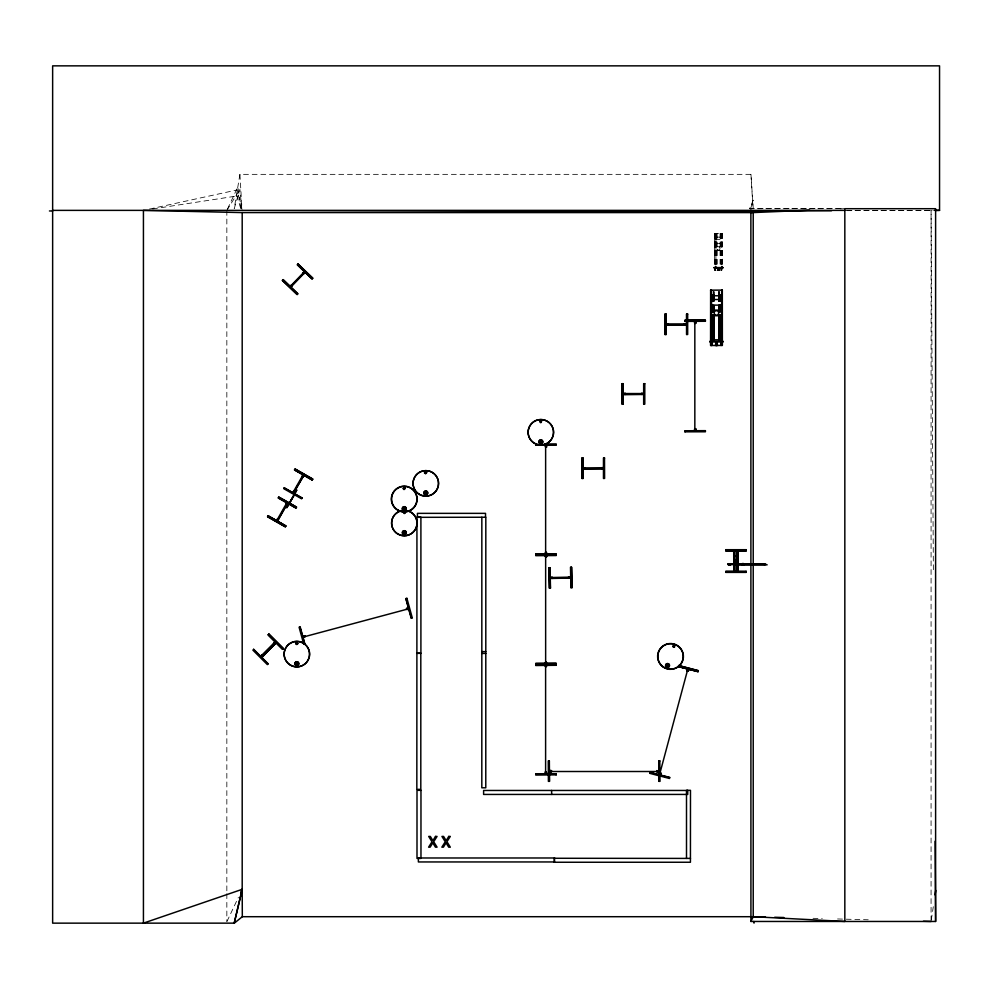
<?xml version="1.0" encoding="UTF-8"?>
<svg xmlns="http://www.w3.org/2000/svg" width="989" height="989" viewBox="0 0 989 989"><rect width="100%" height="100%" fill="white"/><g stroke="black" fill="none" stroke-linecap="round" stroke-linejoin="round"><path stroke-width="0.74" stroke-dasharray="4.95 3.71" d="M753.247 208.691L750.96 174.348L239.919 174.348L234.208 208.704L239.919 189.356L241.761 208.234M931.292 919.993L933.295 906.703M750.564 208.704L753.272 200.161L749.501 208.704L844.829 208.704M227.47 209.025L237.817 186.983L241.328 208.382M226.963 921.464L238.386 897.369M226.84 210.373L239.919 189.356M149.388 209.075L237.335 189.888L241.143 208.395M152.578 208.963L238.015 195.81M840.242 208.902L843.296 208.766M749.501 208.704L843.654 208.407M846.98 210.669L933.381 210.397M846.349 210.373L933.443 210.373M715.109 237.125L721.921 237.125M715.109 239.622L721.921 239.622M715.109 243.368L721.921 243.368M715.096 246.694L721.908 246.694M715.096 250.44L721.908 250.44M813.02 918.311L822.218 918.546M837.547 918.966L868.218 919.782M240.698 208.358L236.532 194.796M750.96 174.348L753 208.691M239.919 174.348L242.008 209.532M933.369 569.713L931.082 210.249L931.069 921.464M722.415 264.1L722.452 233.355L714.577 233.379L714.614 264.137M722.279 233.355L722.279 264.1M721.908 233.355L721.982 264.1M721.846 233.355L721.846 264.1M721.55 233.355L721.55 264.1M721.414 233.355L721.377 264.1M721.092 233.355L721.129 264.1M720.956 233.355L720.956 264.1M720.585 233.355L720.66 264.1M720.054 233.355L720.091 264.1M719.473 291.644L719.473 294.722M719.028 291.644L719.028 294.722M718.83 291.644L718.83 294.722M718.78 291.644L718.78 294.722M716.976 233.379L716.976 264.137M716.802 233.379L716.938 264.137M716.37 233.379L716.432 264.137M716.073 264.137L715.937 233.379L715.9 264.137M715.616 233.379L715.64 264.137M715.48 233.379L715.48 264.137M715.109 233.379L715.171 264.137M715.035 233.379L715.035 264.137M714.738 233.379L714.738 264.137M714.157 291.693L714.107 294.771M713.91 291.693L713.91 294.771M713.452 291.693L713.452 294.771M713.341 291.693L713.341 294.771M226.84 210.397L226.84 892.165M226.84 893.71L226.84 921.464M717.742 249.883A1.508 1.508 0 0 0 720.017 248.573A1.508 1.508 0 0 0 717.742 247.262A1.508 1.508 0 0 0 717.742 249.883"/><path stroke-width="1.48" d="M660.788 773.138L659.886 772.904M687.825 669.071C685.587 671.123 689.234 672.693 688.604 669.33M687.256 670.826L688.159 671.061M688.517 669.689L687.615 669.454M546.348 554.953C548.091 557.808 543.999 557.784 545.644 554.953M545.421 662.482C547.276 660.182 546.163 667.179 546.336 662.259L545.557 662.333L545.644 664.114L545.644 555.163L546.46 555.373M546.534 666.339L545.396 666.351M695.539 321.338C697.282 324.207 693.19 324.169 694.834 321.351M694.834 430.709C693.116 427.866 697.282 427.891 695.539 430.709M297.825 643.777C295.711 639.475 295.81 647.56 297.825 643.258M403.129 488.467C406.046 485.092 404.81 491.805 403.265 488.739M403.623 488.467C406.046 487.243 403.215 489.617 404.105 488.999M404.847 512.623C403.735 510.262 403.759 514.725 404.847 512.339M424.788 472.767L425.295 471.889M426.333 472.767C424.602 474.769 425.851 470.455 426.271 473.039M935.075 894.897L935.742 890.471M674.411 646.559C672.532 644.581 674.374 647.832 673.793 646.905M546.46 446.954L545.569 447.115L545.631 445.112M545.52 552.641L546.509 552.418L546.336 554.483M545.545 555.385L545.656 557.017L546.472 556.795M546.447 554.05L545.557 554.211M545.495 664.929L546.423 664.917M545.483 772.026L546.41 772.013M694.723 321.771L695.65 321.771M695.663 323.193L694.773 323.341M694.711 428.867L695.638 428.867M695.65 430.289L694.76 430.438M302.795 636.421L304.699 635.828L304.921 636.656M649.983 772.224L649.699 773.324L669.466 778.479L669.751 777.379L649.958 772.36M678.293 666.586L698.123 671.469M659.527 774.276C659.465 770.072 662.556 775.005 659.527 774.424M660.046 772.718L659.576 774.511L687.775 669.281L687.306 671.061M660.355 774.647L660.788 772.978M687.998 671.247L688.468 669.454M678.578 665.486L698.345 670.641L698.061 671.741L678.306 666.537M718.978 269.812L718.076 268.588L718.991 268.316L717.965 268.279M717.062 344.617L715.826 344.716L717.074 344.493L715.826 344.271L717.074 344.061L715.826 343.838L717.074 343.616L715.826 343.393L717.074 343.171L715.937 342.528M278.404 519.485C278.342 517.136 275.263 520.844 277.662 520.807L287.601 503.339M286.785 502.882C284.3 504.229 287.169 506.368 287.403 503.228M293.572 492.942L293.671 490.878L294.623 491.236M302.041 476.377L302.547 477.155M303.635 475.66L293.671 492.757M728.386 564.806C726.668 562.222 732.725 565.003 730.698 563.878M742.727 563.878L742.887 564.781L742.887 563.878M285.697 504.378L286.439 505.391M295.971 643.011L296.131 644.235M297.392 643.827C296.984 641.206 295.488 645.322 297.368 643.654M403.351 511.919L404.316 513.6L405.292 511.919M405.193 512.982L405.305 512.215M539.87 421.104C540.538 425.789 543.344 418.458 539.858 421.401M735.05 560.343C737.571 558.303 737.571 563.792 735.05 561.752M737.114 561.752L734.048 562.185L734.048 559.91L737.114 560.343M717 342.503L715.813 342.528M304.513 635.729C306.813 636.347 302.238 638.226 303.166 636.211M408.618 608.804C406.417 611.177 405.539 607.221 408.432 608.111M240.92 892.004L242.194 889.334L242.194 212.598L143.43 210.373L143.43 923.145L242.194 889.334L242.317 916.704L234.344 923.145L52.64 923.145L52.64 65.855L939.55 65.855L939.55 210.373L934.926 210.385L939.55 210.373M672.854 646.04C677.873 644.779 670.641 649.291 673.868 645.347M750.923 921.464L753.222 916.704L753.222 212.586L750.874 210.125L750.923 921.464L935.606 921.464L935.606 208.704L844.829 208.704L844.829 921.464L753.222 916.704L242.317 916.704M568.44 578.33C567.241 576.55 571.222 576.241 570.443 577.91M549.464 770.79C552.047 769.083 552.579 772.99 549.525 771.605M623.231 393.548L625.283 393.362L625.073 394.475M583.04 467.871L585.031 467.797L584.882 468.687M666.104 323.922L668.168 323.737L668.576 324.639M641.812 394.475L641.601 393.362L643.654 393.548M601.621 468.798C599.68 467.636 604.094 466.759 603.352 468.798M684.252 324.862L684.475 323.737L686.539 323.922M268.118 515.764L267.562 516.753L285.314 526.853L285.87 525.864L268.093 515.801L285.809 525.987M284.375 487.713L283.818 488.702L301.571 498.802L302.139 497.813M295.043 468.971L294.487 469.96L312.24 480.061L312.796 479.072L295.043 468.971L312.747 479.158M276.796 520.449L277.711 518.854L278.354 519.287L277.612 520.671L287.416 503.228M277.81 518.669L285.673 504.86M285.772 504.674L286.686 503.067L287.305 503.413M293.053 492.398L293.968 490.804L294.586 491.15M294.067 490.618L303.054 474.831M302.028 476.624L302.943 475.017L303.598 475.462M303.87 475.289L293.733 492.646M296.539 507.122L295.971 508.111L278.218 498.011L278.787 497.022L296.539 507.122L278.737 497.108M289.023 504.069L294.895 493.907M729.585 563.878L729.734 564.694M744.185 564.67C745.051 563.001 740.477 563.236 741.688 564.694M290.482 286.044L291.149 286.686M292.126 285.66L291.594 284.931L290.259 286.427M292.2 285.734L291.384 284.943M290.927 286.761L304.921 272.16L302.968 272.865L303.71 273.582M261.912 654.941C263.915 655.015 260.799 658.006 260.898 655.942M262.629 655.67L261.998 654.743L260.676 656.325M274.744 642.108C276.772 642.145 273.669 645.063 273.743 643.11M275.474 642.838L261.331 656.671M302.968 272.865L303.611 274.188M403.438 511.968L405.193 511.968M540.402 421.227C540.105 423.861 542.615 420.276 540.365 421.388M570.727 578.046L550.626 578.478C549.315 576.711 554.112 577.02 552.134 578.429M552.282 578.293L552.122 577.403M568.873 577.972L568.848 577.044M549.884 771.605L549.884 770.691M551.454 771.568L551.306 770.678M656.98 771.618L656.832 770.728L658.822 770.79M658.822 771.507L656.77 771.704L656.98 770.592M686.551 324.862L666.438 324.862L666.537 323.823M668.107 324.713L667.958 323.823M623.441 394.475L623.651 393.437M625.221 394.327L625.073 393.437M684.697 324.738L684.697 323.823M686.255 324.713L686.106 323.823M641.812 394.364L641.812 393.437M583.25 468.798L583.461 467.76M601.621 468.687L601.621 467.76M674.671 646.917L674.028 647.35M305.082 272.321L291.001 286.674M283.151 279.603L282.36 280.419L297.108 294.561L297.887 293.733L283.114 279.64L297.701 293.943M290.407 286.278L291.681 284.943M291.829 284.783L302.832 273.323M302.98 273.162L304.253 271.839M275.783 642.529L262.048 657.215L276.104 642.838L261.417 656.585M261.887 657.055L275.943 642.689M260.824 656.177L262.134 654.866M262.283 654.718L275.115 641.873M273.669 643.332L274.967 642.034M546.435 552.628L545.409 552.641L545.631 554.483M545.532 666.499L546.398 666.487L546.311 664.497M545.495 773.447C548.623 773.707 544.024 769.071 545.607 773.868M545.594 664.497L545.508 666.351M406.627 608.507L406.862 609.397M408.234 609.014L407.987 608.124M728.386 563.779C727.088 565.634 732.614 565.214 730.772 563.668M744.074 564.806L744.074 563.668M302.993 636.372L304.773 635.878M304.958 636.57L303.178 637.052L408.408 608.853L406.627 609.348M406.442 608.668L408.222 608.173M570.294 578.046L550.502 578.256M658.402 771.605L658.402 770.691M686.106 324.849L666.537 324.738M584.882 468.798L584.882 467.661M741.688 563.668L741.688 564.806M809.707 210.187L753.222 212.586L242.194 212.586L831.551 210.719M550.069 567.698L548.932 567.723L549.365 588.134L550.502 588.121L550.02 567.698M550.49 577.551L552.332 577.502M552.542 577.502L568.428 577.168M568.638 577.156L570.48 577.119M570.925 587.689L572.05 587.664L571.617 567.241L570.492 567.266L570.925 587.689L570.777 567.253M684.969 320.275L705.392 320.152L705.392 321.277L684.969 321.413L684.969 320.275L705.392 320.238M684.969 321.264L705.392 321.141M684.981 431.056L705.404 430.932M684.981 431.822L705.404 431.785L705.404 430.648L684.969 430.771L684.981 431.909M544.519 443.987L556.189 443.913L556.201 445.05L535.766 445.174L535.766 444.049M535.766 445.038L556.201 444.766M546.447 445.532C543.517 445.285 547.894 449.772 546.336 445.112M535.778 553.976L556.201 553.753L556.201 555.546L535.778 555.682L535.778 553.877M535.778 554.545L556.201 554.409M535.778 554.829L556.214 554.742M535.791 555.014L556.214 554.891M535.729 663.52L556.164 663.396M535.741 664.287L556.164 664.151M556.214 664.249L535.741 664.423L556.214 664.534M556.226 665.288L535.791 665.523L535.729 663.434L556.164 663.298L556.226 665.387M549.674 770.79L551.516 770.777M551.516 771.494L549.674 771.507L658.612 771.507L656.77 771.519M656.77 770.802L658.612 770.79M535.741 774.214L556.177 774.09M556.177 774.844L535.754 775.067L535.741 773.93L556.164 773.806L556.177 774.931M49.45 210.966L52.64 210.966M52.64 210.373L844.829 210.373M713.971 267.562L723.058 267.562M713.971 267.846L723.058 267.846M710.559 290.16L722.366 290.111M711.363 295.773L721.574 295.773M711.363 299.519L721.574 299.519M711.363 305.131L721.574 305.131M711.351 310.126L721.562 310.126M711.351 315.738L721.562 315.738M666.326 323.922L668.168 323.922M668.379 323.922L684.264 323.922M684.475 323.922L686.329 323.922M666.104 334.492L664.979 334.492L664.979 314.069L666.104 314.069L666.067 334.492L665.968 314.069M711.363 339.82L721.574 339.82M709.657 341.403L723.268 341.403M709.657 341.823L723.268 341.823M715.616 342.392L717.285 342.392M622.093 383.683L623.231 383.683L623.231 404.118L622.093 404.118L622.093 383.683L622.192 404.118M623.441 393.548L625.283 393.548M625.493 393.548L641.379 393.548M641.601 393.548L643.443 393.548L643.542 394.475M643.765 394.252L623.651 394.475M623.218 394.475L643.765 394.475M581.903 458.006L583.04 458.006L583.04 478.441L581.903 478.441L581.903 458.006L582.002 478.441M583.25 467.871L585.092 467.871M585.315 467.871L601.201 467.871M601.411 467.871L603.253 467.871M603.587 468.576L583.461 468.798M583.028 468.798L603.587 468.798M725.765 549.797L746.188 549.797M725.765 550.552L746.188 550.552M725.765 550.688L746.188 550.786M735.631 556.226L736.459 556.226M728.077 563.878L765.671 563.878L765.671 564.595L728.077 564.595M737.028 564.806L767.192 564.806M746.188 571.407L725.765 571.308L725.765 572.396L746.188 572.396L746.188 571.259M725.765 571.543L746.188 571.543M725.765 572.001L745.867 572.001L725.765 572.223M481.816 651.627L485.784 651.627M416.839 653.185L420.807 653.185L420.807 789.358L416.839 789.358L416.938 517.173L420.906 517.173L420.906 653.346L416.938 653.346M481.841 653.42L485.822 653.42M690.483 858.415L554.26 858.267L554.26 862.247L690.433 862.247L690.483 790.335L686.502 790.335L686.502 858.415M753.222 916.704L765.486 917.026M774.684 917.273L783.894 917.52M923.405 921.266L931.069 921.464M425.505 473.855C429.968 470.245 422.451 472.421 424.924 473.274M718.162 268.316L718.879 268.34M678.553 665.572L698.321 670.74M678.33 666.45L698.086 671.605M649.921 772.496L669.677 777.663M404.501 487.49L405.255 488.467M294.623 469.713L312.376 479.813M294.549 469.837L312.264 480.011M301.929 476.809L302.696 477.341M284.313 487.837L302.065 497.937M284.239 487.96L301.991 498.06M278.366 497.764L296.045 507.987M267.982 516.011L285.734 526.111M267.611 516.666L285.364 526.766M297.998 264.112L312.747 278.243M297.479 264.656L312.128 278.886M282.421 280.357L297.17 294.487M268.884 634.172L283.324 648.611M268.353 634.703L282.792 649.155M268.254 634.802L282.693 649.254M273.52 643.48L274.163 644.16M253.604 649.452L267.945 664.002M405.947 598.568L411.498 618.236M304.847 643.901L300.174 626.915L299.086 627.224L303.722 644.099M299.902 626.989L304.674 643.839M753.828 921.464L754.038 923.145M571.531 567.241L571.963 587.664M549.785 567.698L550.354 588.121M549.031 567.711L549.464 588.134M935.1 841.243L935.606 921.464M695.539 321.561L695.551 323.403M695.527 428.657L695.539 430.499M694.847 323.403L694.834 321.561L694.834 430.499L694.822 428.657M658.909 760.937L659.181 781.359M549.118 760.937L549.377 781.359M546.336 445.322L546.348 447.164M545.644 447.176L545.631 445.334L545.631 554.273L545.619 552.431M546.324 552.418L546.336 554.26M546.348 555.163L546.361 557.005M546.311 664.707L546.324 666.549M545.631 662.259L545.644 664.114M545.619 666.561L545.607 664.719L545.607 773.658L545.594 771.816M546.299 771.803L546.311 773.645M764.324 563.878L764.324 564.595M752.369 563.878L752.369 564.595M751.022 563.878L751.022 564.595M742.343 563.878L742.343 564.595M737.386 550.836L737.386 571.259M737.25 571.259L737.151 550.836L737.114 571.259M736.1 559.91L736.1 562.185M734.691 550.836L734.79 571.259M734.555 550.836L734.555 571.259M734.431 559.91L734.431 560.763L737.646 560.763L734.431 561.332L734.431 562.185M733.702 550.836L733.801 571.259M722.316 290.111L722.366 345.433L710.559 345.482L710.621 290.16M722.118 290.111L722.118 345.433M721.661 290.111L721.574 345.433M721.463 294.722L721.463 300.866M721.463 305.477L721.463 311.622M721.463 314.7L721.463 340.822M721.018 294.722L721.018 300.866M721.018 305.477L721.018 311.622M721.018 314.7L721.018 340.822M720.82 294.722L720.771 300.866M720.82 305.477L720.771 311.622M720.771 314.7L720.771 345.433M720.338 294.722L720.388 300.866M720.388 305.477L720.338 311.622M720.338 314.7L720.388 340.822M720.128 294.722L720.128 300.866M720.128 305.477L720.128 311.622M720.128 314.7L720.128 340.822M719.683 294.722L719.683 300.866M719.683 305.477L719.683 311.622M719.683 314.7L719.683 340.822M719.572 294.722L719.473 300.866M719.473 305.477L719.572 311.622M719.572 314.7L719.473 340.822M719.028 294.722L719.028 300.866M719.028 305.477L719.028 311.622M719.028 314.7L719.028 340.822M718.83 294.722L718.83 300.866M718.83 305.477L718.83 311.622M718.83 314.7L718.83 340.822M718.78 294.722L718.78 300.866M718.78 305.477L718.78 311.622M718.78 314.7L718.78 340.822M718.026 345.433L714.899 345.433M716.815 342.392L716.085 342.392M716.802 345.52L716.098 345.52M714.157 294.771L714.107 300.916M714.107 305.527L714.157 311.671M714.107 314.749L714.157 340.871M713.91 294.771L713.91 300.916M713.91 305.527L713.91 311.671M713.91 314.749L713.91 340.871M713.452 294.771L713.452 300.916M713.452 305.527L713.452 311.671M713.452 314.749L713.452 340.871M713.254 294.771L713.341 300.916M713.341 305.527L713.254 311.671M713.341 314.749L713.254 340.871M712.797 294.771L712.797 300.916M712.797 305.527L712.797 311.671M712.797 314.749L712.797 340.871M712.55 294.771L712.599 300.916M712.55 305.527L712.599 311.671M712.599 314.749L712.55 340.871M712.117 294.771L712.167 300.916M712.117 305.527L712.167 311.671M712.117 314.749L712.154 345.433M711.919 294.771L711.919 300.916M711.919 305.527L711.919 311.671M711.919 314.749L711.919 340.871M711.462 290.16L711.462 345.482M711.363 290.16L711.264 345.482M710.819 290.16L710.819 345.482M686.675 314.069L686.823 334.492M665.832 314.069L665.832 334.492M665.065 314.069L665.065 334.492M643.938 383.683L643.938 404.118M623.082 383.683L623.082 404.118M622.946 383.683L622.946 404.118M603.747 458.006L603.747 478.441M582.904 458.006L582.991 478.441M582.756 458.006L582.756 478.441M551.565 790.458L551.701 794.439M485.525 517.321L485.525 513.353L417.432 513.353L417.432 517.321L485.822 517.247L485.784 787.8L481.816 787.8L481.841 517.247M295.674 663.347C297.17 668.008 299.296 660.059 295.674 663.347M403.067 508.309C404.563 512.97 406.689 505.02 403.067 508.309M403.141 532.317C404.637 536.965 406.763 529.028 403.141 532.317M424.615 492.609C426.111 497.269 428.237 489.32 424.615 492.609M539.66 441.502C541.156 446.15 543.282 438.214 539.66 441.502M666.376 665.127C667.6 669.85 670.171 662.037 666.376 665.127M242.194 889.334L234.208 923.145L242.194 889.334M718.879 269.737L718.076 269.774L718.916 269.713M296.725 490.136L286.859 507.654L296.725 490.136M435.519 836.41L432.898 840.65L430.326 836.41L428.682 836.41L432.008 841.8L428.583 847.19L430.141 847.19L432.811 842.875L435.444 847.19L437.089 847.19L433.701 841.726L437.076 836.41L435.519 836.41M448.771 836.41L446.163 840.65L443.579 836.41L441.935 836.41L445.26 841.8L441.836 847.19L443.393 847.19L446.064 842.875L448.697 847.19L450.341 847.19L446.954 841.726L450.329 836.41L448.771 836.41M298.072 264.038L297.281 264.854L312.03 278.997L312.808 278.169L298.072 264.038M253.703 649.353L252.9 650.156L267.351 664.596L268.155 663.792L253.703 649.353M268.959 634.11L268.155 634.913L282.631 649.316L283.398 648.549L268.959 634.11M406.912 598.308L405.811 598.605L411.226 618.31L412.326 618.001L406.912 598.308M549.389 760.937L548.265 760.949L548.388 781.372L549.525 781.359L549.352 760.937M659.898 760.924L658.761 760.937L658.897 781.359L660.022 781.347L659.799 760.924M715.628 266.511L715.109 270.257L715.628 266.511M721.921 266.511L721.389 270.257L721.921 266.511M719.547 269.923L717.47 270.257L719.547 269.923M687.676 314.069L686.539 314.069L686.539 334.492L687.676 334.492L687.676 314.069M644.791 383.683L643.654 383.683L643.654 404.118L644.791 404.118L644.791 383.683M604.6 458.006L603.463 458.006L603.463 478.441L604.6 478.441L604.502 458.006M746.188 549.699L725.765 549.699L725.765 550.836L746.188 550.836L746.188 549.699M420.968 790.335L416.999 790.335L416.999 858.415L420.968 858.415L420.968 790.335M687.738 790.458L483.609 790.458L483.609 794.439L687.738 794.427L687.738 790.458M554.545 857.982L418.372 857.982L418.372 861.951L554.545 861.951L554.545 857.982M738.239 571.259L738.239 550.836L738.153 571.259M296.156 664.868A1.385 1.385 0 0 0 298.233 663.668A1.385 1.385 0 0 0 296.156 662.469A1.385 1.385 0 0 0 296.156 664.868M295.934 665.251A1.842 1.842 0 0 0 298.69 663.668A1.842 1.842 0 0 0 295.934 662.074A1.978 1.978 0 0 0 295.859 665.374A1.978 1.978 0 0 0 298.826 663.668A1.978 1.978 0 0 0 295.859 661.95A1.842 1.842 0 0 0 295.934 665.251M290.482 665.152A12.746 12.746 0 0 0 309.594 654.112A12.746 12.746 0 0 0 290.482 643.085A12.746 12.746 0 0 0 290.482 665.152A12.721 12.721 0 0 0 309.569 654.112A12.721 12.721 0 0 0 290.494 643.11A12.721 12.721 0 0 0 290.494 665.127M539.858 442.788A1.385 1.385 0 0 0 542.182 442.17A1.385 1.385 0 0 0 540.476 440.476A1.385 1.385 0 0 0 539.858 442.788M539.537 443.109A1.842 1.842 0 0 0 542.615 442.293A1.842 1.842 0 0 0 540.365 440.043A1.842 1.842 0 0 0 539.537 443.109M534.493 443.257A12.684 12.684 0 0 0 553.531 432.267A12.746 12.746 0 0 0 534.468 421.227A12.746 12.746 0 0 0 534.468 443.307A12.746 12.746 0 0 0 553.58 432.267A12.684 12.684 0 0 0 534.493 421.277A12.684 12.684 0 0 0 534.493 443.257M539.438 443.208A1.978 1.978 0 0 0 542.751 442.33A1.978 1.978 0 0 0 540.328 439.907A1.978 1.978 0 0 0 539.438 443.208M403.549 509.817A1.385 1.385 0 0 0 405.626 508.618A1.385 1.385 0 0 0 403.549 507.419A1.385 1.385 0 0 0 403.549 509.817M402.943 509.916A1.842 1.842 0 0 0 406.022 509.1A1.842 1.842 0 0 0 403.772 506.85A1.842 1.842 0 0 0 402.943 509.916M397.899 510.064A12.684 12.684 0 0 0 416.938 499.074A12.684 12.684 0 0 0 397.899 488.084A12.684 12.684 0 0 0 397.899 510.064M397.788 510.262A12.919 12.919 0 0 0 417.16 499.074A12.919 12.919 0 0 0 397.788 487.886A12.919 12.919 0 0 0 397.788 510.262M402.844 510.015A1.978 1.978 0 0 0 406.158 509.137A1.978 1.978 0 0 0 403.735 506.714A1.978 1.978 0 0 0 402.844 510.015M403.623 533.825A1.385 1.385 0 0 0 405.7 532.626A1.385 1.385 0 0 0 403.623 531.427A1.385 1.385 0 0 0 403.623 533.825M403.401 534.221A1.842 1.842 0 0 0 406.158 532.626A1.842 1.842 0 0 0 403.401 531.031A1.978 1.978 0 0 0 403.327 534.344A1.978 1.978 0 0 0 406.294 532.626A1.978 1.978 0 0 0 403.327 530.92A1.842 1.842 0 0 0 403.401 534.221M397.986 534.048A12.659 12.659 0 0 0 416.987 523.082A12.659 12.659 0 0 0 397.986 512.117A12.659 12.659 0 0 0 397.986 534.048A12.758 12.758 0 0 0 417.086 523.082A12.758 12.758 0 0 0 397.937 512.03A12.758 12.758 0 0 0 397.937 534.134M425.109 494.117A1.385 1.385 0 0 0 427.186 492.918A1.385 1.385 0 0 0 425.109 491.718A1.385 1.385 0 0 0 425.109 494.117M424.491 494.228A1.842 1.842 0 0 0 427.569 493.4A1.842 1.842 0 0 0 425.319 491.15A1.842 1.842 0 0 0 424.491 494.228M419.435 494.389A12.721 12.721 0 0 0 438.51 483.374A12.758 12.758 0 0 0 419.41 472.322A12.758 12.758 0 0 0 419.41 494.426A12.758 12.758 0 0 0 438.56 483.374A12.721 12.721 0 0 0 419.435 472.359A12.721 12.721 0 0 0 419.435 494.389M424.813 494.636A1.978 1.978 0 0 0 427.767 492.918A1.978 1.978 0 0 0 424.813 491.212A1.978 1.978 0 0 0 424.813 494.636M666.771 666.66A1.385 1.385 0 0 0 668.91 665.585A1.385 1.385 0 0 0 666.907 664.262A1.385 1.385 0 0 0 666.771 666.66M666.524 667.043A1.842 1.842 0 0 0 669.368 665.609A1.978 1.978 0 0 0 666.635 663.743A1.978 1.978 0 0 0 666.45 667.155A1.978 1.978 0 0 0 669.504 665.609A1.842 1.842 0 0 0 666.697 663.866A1.842 1.842 0 0 0 666.524 667.043M663.557 667.068A12.721 12.721 0 0 0 683.201 657.141A12.721 12.721 0 0 0 664.769 645.088A12.721 12.721 0 0 0 663.557 667.068M663.446 667.241A12.919 12.919 0 0 0 683.411 657.153A12.919 12.919 0 0 0 664.682 644.902A12.919 12.919 0 0 0 663.446 667.241M715.319 314.898A2.275 2.275 0 0 0 718.719 312.932A2.275 2.275 0 0 0 715.319 310.966A2.275 2.275 0 0 0 715.319 314.898"/></g></svg>
